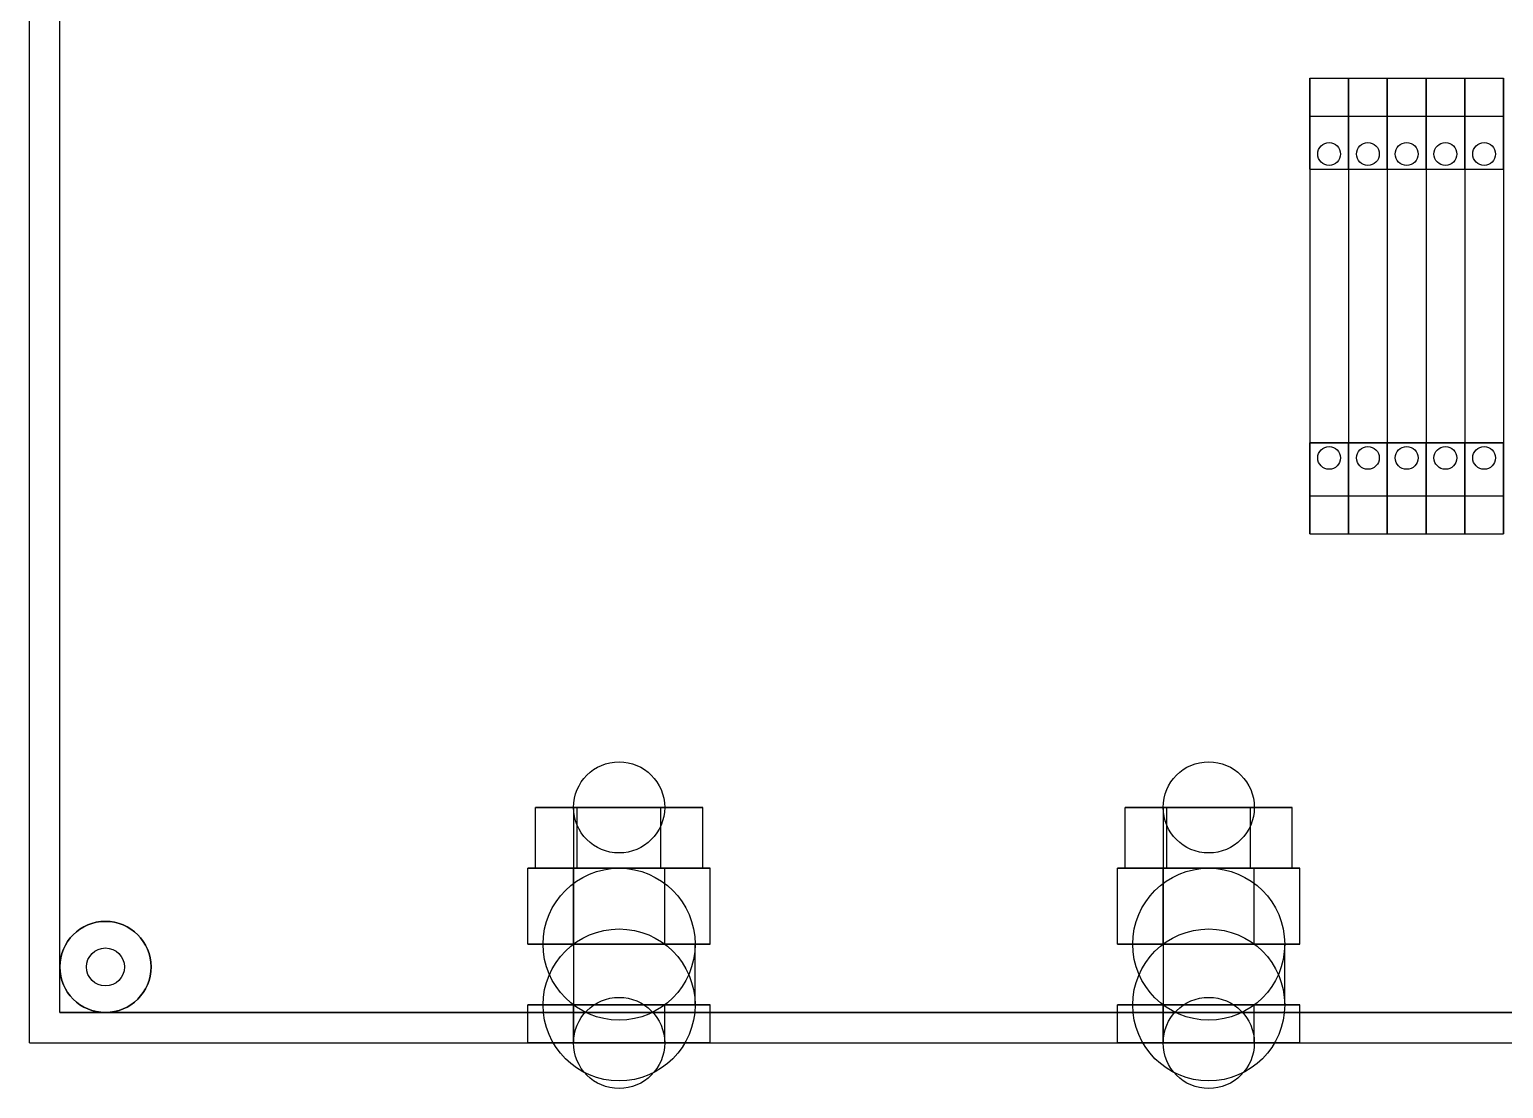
# Model space of a CAD drawing. Header units: millimetres. Extents: x -194 to 194, y -445 to 194.
# Drawn here: x -194 to 0, y -200 to -60.6 of the extents above; entities that cross this region are included whole.
import ezdxf

# ---------------------------------------------------------------- set-up
doc = ezdxf.new("R2010")
doc.units = ezdxf.units.MM

msp = doc.modelspace()

# ---------------------------------------------------------------- linework, layer by layer
for p, q in [((-194, -194, 108), (-194, 194, 108)), ((-194, -194, -108), (-194, 194, -108)), ((-194, -194, 108), (-194, 194, 108)), ((-194, -194, -108), (-194, 194, -108)), ((-190, -190, -104), (-190, 190, -104)), ((-190, -190, -104), (-190, 190, -104)), ((-190, -184, 108), (-190, 184, 108)), ((-190, -184, 108), (-190, 184, 108)), ((-25.5, -67, -68), (-25.5, -72, -68)), ((-25.5, -67, -93), (-25.5, -67, -68)), ((-25.5, -79, -93), (-25.5, -67, -93)), ((-25.5, -67, -68), (-20.4, -67, -68)), ((-25.5, -67, -68), (-25.5, -72, -68)), ((-25.5, -67, -93), (-20.4, -67, -93)), ((-25.5, -67, -93), (-25.5, -67, -68)), ((-25.5, -67, -68), (-20.4, -67, -68)), ((-25.5, -79, -93), (-25.5, -67, -93)), ((-25.5, -67, -93), (-20.4, -67, -93)), ((-20.4, -79, -93), (-20.4, -67, -93)), ((-20.4, -67, -93), (-20.4, -67, -68)), ((-20.4, -67, -68), (-20.4, -72, -68)), ((-20.4, -67, -68), (-20.4, -72, -68)), ((-20.4, -67, -93), (-20.4, -67, -68)), ((-20.4, -79, -93), (-20.4, -67, -93)), ((-20.4, -67, -68), (-20.4, -72, -68)), ((-20.4, -67, -93), (-20.4, -67, -68)), ((-20.4, -79, -93), (-20.4, -67, -93)), ((-20.4, -67, -68), (-15.3, -67, -68)), ((-20.4, -67, -68), (-20.4, -72, -68)), ((-20.4, -67, -93), (-15.3, -67, -93)), ((-20.4, -67, -93), (-20.4, -67, -68)), ((-20.4, -67, -68), (-15.3, -67, -68)), ((-20.4, -79, -93), (-20.4, -67, -93)), ((-20.4, -67, -93), (-15.3, -67, -93)), ((-15.3, -79, -93), (-15.3, -67, -93)), ((-15.3, -67, -93), (-15.3, -67, -68)), ((-15.3, -67, -68), (-15.3, -72, -68)), ((-15.3, -67, -68), (-15.3, -72, -68)), ((-15.3, -67, -93), (-15.3, -67, -68)), ((-15.3, -79, -93), (-15.3, -67, -93)), ((-15.3, -67, -68), (-15.3, -72, -68)), ((-15.3, -67, -93), (-15.3, -67, -68)), ((-15.3, -79, -93), (-15.3, -67, -93)), ((-15.3, -67, -68), (-10.2, -67, -68)), ((-15.3, -67, -68), (-15.3, -72, -68)), ((-15.3, -67, -93), (-10.2, -67, -93)), ((-15.3, -67, -93), (-15.3, -67, -68)), ((-15.3, -67, -68), (-10.2, -67, -68)), ((-15.3, -79, -93), (-15.3, -67, -93)), ((-15.3, -67, -93), (-10.2, -67, -93)), ((-10.2, -79, -93), (-10.2, -67, -93)), ((-10.2, -67, -93), (-10.2, -67, -68)), ((-10.2, -67, -68), (-10.2, -72, -68)), ((-10.2, -67, -68), (-10.2, -72, -68)), ((-10.2, -67, -93), (-10.2, -67, -68)), ((-10.2, -79, -93), (-10.2, -67, -93)), ((-10.2, -67, -68), (-10.2, -72, -68)), ((-10.2, -67, -93), (-10.2, -67, -68)), ((-10.2, -79, -93), (-10.2, -67, -93)), ((-10.2, -67, -68), (-5.1, -67, -68)), ((-10.2, -67, -68), (-10.2, -72, -68)), ((-10.2, -67, -93), (-5.1, -67, -93)), ((-10.2, -67, -93), (-10.2, -67, -68)), ((-10.2, -67, -68), (-5.1, -67, -68)), ((-10.2, -79, -93), (-10.2, -67, -93)), ((-10.2, -67, -93), (-5.1, -67, -93)), ((-5.1, -79, -93), (-5.1, -67, -93)), ((-5.1, -67, -93), (-5.1, -67, -68)), ((-5.1, -67, -68), (-5.1, -72, -68)), ((-5.1, -67, -68), (-5.1, -72, -68)), ((-5.1, -67, -93), (-5.1, -67, -68)), ((-5.1, -79, -93), (-5.1, -67, -93)), ((-5.1, -67, -68), (-5.1, -72, -68)), ((-5.1, -67, -93), (-5.1, -67, -68)), ((-5.1, -79, -93), (-5.1, -67, -93)), ((-5.1, -67, -68), (0, -67, -68)), ((-5.1, -67, -68), (-5.1, -72, -68)), ((-5.1, -67, -93), (0, -67, -93)), ((-5.1, -67, -93), (-5.1, -67, -68)), ((-5.1, -67, -68), (0, -67, -68)), ((-5.1, -79, -93), (-5.1, -67, -93)), ((-5.1, -67, -93), (0, -67, -93)), ((0, -79, -93), (0, -67, -93)), ((0, -67, -93), (0, -67, -68)), ((0, -67, -68), (0, -72, -68)), ((0, -67, -68), (0, -72, -68)), ((0, -67, -93), (0, -67, -68)), ((0, -79, -93), (0, -67, -93)), ((-25.5, -72, -46), (-25.5, -122, -46)), ((-25.5, -72, -68), (-25.5, -72, -46)), ((-25.5, -72, -46), (-20.4, -72, -46)), ((-25.5, -72, -46), (-25.5, -122, -46)), ((-25.5, -72, -68), (-20.4, -72, -68)), ((-25.5, -72, -68), (-25.5, -72, -46)), ((-25.5, -72, -46), (-20.4, -72, -46)), ((-25.5, -72, -68), (-20.4, -72, -68)), ((-20.4, -72, -68), (-20.4, -72, -46)), ((-20.4, -72, -46), (-20.4, -122, -46)), ((-20.4, -72, -46), (-20.4, -122, -46)), ((-20.4, -72, -68), (-20.4, -72, -46)), ((-20.4, -72, -46), (-20.4, -122, -46)), ((-20.4, -72, -68), (-20.4, -72, -46)), ((-20.4, -72, -46), (-15.3, -72, -46)), ((-20.4, -72, -46), (-20.4, -122, -46)), ((-20.4, -72, -68), (-15.3, -72, -68)), ((-20.4, -72, -68), (-20.4, -72, -46)), ((-20.4, -72, -46), (-15.3, -72, -46)), ((-20.4, -72, -68), (-15.3, -72, -68)), ((-15.3, -72, -68), (-15.3, -72, -46)), ((-15.3, -72, -46), (-15.3, -122, -46)), ((-15.3, -72, -46), (-15.3, -122, -46)), ((-15.3, -72, -68), (-15.3, -72, -46)), ((-15.3, -72, -46), (-15.3, -122, -46)), ((-15.3, -72, -68), (-15.3, -72, -46)), ((-15.3, -72, -46), (-10.2, -72, -46)), ((-15.3, -72, -46), (-15.3, -122, -46)), ((-15.3, -72, -68), (-10.2, -72, -68)), ((-15.3, -72, -68), (-15.3, -72, -46)), ((-15.3, -72, -46), (-10.2, -72, -46)), ((-15.3, -72, -68), (-10.2, -72, -68)), ((-10.2, -72, -68), (-10.2, -72, -46)), ((-10.2, -72, -46), (-10.2, -122, -46)), ((-10.2, -72, -46), (-10.2, -122, -46)), ((-10.2, -72, -68), (-10.2, -72, -46)), ((-10.2, -72, -46), (-10.2, -122, -46)), ((-10.2, -72, -68), (-10.2, -72, -46)), ((-10.2, -72, -46), (-5.1, -72, -46)), ((-10.2, -72, -46), (-10.2, -122, -46)), ((-10.2, -72, -68), (-5.1, -72, -68)), ((-10.2, -72, -68), (-10.2, -72, -46)), ((-10.2, -72, -46), (-5.1, -72, -46)), ((-10.2, -72, -68), (-5.1, -72, -68)), ((-5.1, -72, -68), (-5.1, -72, -46)), ((-5.1, -72, -46), (-5.1, -122, -46)), ((-5.1, -72, -46), (-5.1, -122, -46)), ((-5.1, -72, -68), (-5.1, -72, -46)), ((-5.1, -72, -46), (-5.1, -122, -46)), ((-5.1, -72, -68), (-5.1, -72, -46)), ((-5.1, -72, -46), (0, -72, -46)), ((-5.1, -72, -46), (-5.1, -122, -46)), ((-5.1, -72, -68), (0, -72, -68)), ((-5.1, -72, -68), (-5.1, -72, -46)), ((-5.1, -72, -46), (0, -72, -46)), ((-5.1, -72, -68), (0, -72, -68)), ((0, -72, -68), (0, -72, -46)), ((0, -72, -46), (0, -122, -46)), ((0, -72, -46), (0, -122, -46)), ((0, -72, -68), (0, -72, -46)), ((-21.45, -77, -46), (-21.45, -77, -56)), ((-21.45, -77, -46), (-21.45, -77, -56)), ((-16.35, -77, -46), (-16.35, -77, -56)), ((-16.35, -77, -46), (-16.35, -77, -56)), ((-11.25, -77, -46), (-11.25, -77, -56)), ((-11.25, -77, -46), (-11.25, -77, -56)), ((-6.15, -77, -46), (-6.15, -77, -56)), ((-6.15, -77, -46), (-6.15, -77, -56)), ((-1.05, -77, -46), (-1.05, -77, -56)), ((-1.05, -77, -46), (-1.05, -77, -56)), ((-25.5, -79, -93), (-25.5, -79, -88)), ((-25.5, -79, -88), (-25.5, -115, -88)), ((-25.5, -79, -93), (-20.4, -79, -93)), ((-25.5, -79, -93), (-25.5, -79, -88)), ((-25.5, -79, -93), (-20.4, -79, -93)), ((-25.5, -79, -88), (-20.4, -79, -88)), ((-25.5, -79, -88), (-20.4, -79, -88)), ((-25.5, -79, -88), (-25.5, -115, -88)), ((-20.4, -79, -88), (-20.4, -115, -88)), ((-20.4, -79, -93), (-20.4, -79, -88)), ((-20.4, -79, -93), (-20.4, -79, -88)), ((-20.4, -79, -88), (-20.4, -115, -88)), ((-20.4, -79, -93), (-20.4, -79, -88)), ((-20.4, -79, -88), (-20.4, -115, -88)), ((-20.4, -79, -93), (-15.3, -79, -93)), ((-20.4, -79, -93), (-20.4, -79, -88)), ((-20.4, -79, -93), (-15.3, -79, -93)), ((-20.4, -79, -88), (-15.3, -79, -88)), ((-20.4, -79, -88), (-15.3, -79, -88)), ((-20.4, -79, -88), (-20.4, -115, -88)), ((-15.3, -79, -88), (-15.3, -115, -88)), ((-15.3, -79, -93), (-15.3, -79, -88)), ((-15.3, -79, -93), (-15.3, -79, -88)), ((-15.3, -79, -88), (-15.3, -115, -88)), ((-15.3, -79, -93), (-15.3, -79, -88)), ((-15.3, -79, -88), (-15.3, -115, -88)), ((-15.3, -79, -93), (-10.2, -79, -93)), ((-15.3, -79, -93), (-15.3, -79, -88)), ((-15.3, -79, -93), (-10.2, -79, -93)), ((-15.3, -79, -88), (-10.2, -79, -88)), ((-15.3, -79, -88), (-10.2, -79, -88)), ((-15.3, -79, -88), (-15.3, -115, -88)), ((-10.2, -79, -88), (-10.2, -115, -88)), ((-10.2, -79, -93), (-10.2, -79, -88)), ((-10.2, -79, -93), (-10.2, -79, -88)), ((-10.2, -79, -88), (-10.2, -115, -88)), ((-10.2, -79, -93), (-10.2, -79, -88)), ((-10.2, -79, -88), (-10.2, -115, -88)), ((-10.2, -79, -93), (-5.1, -79, -93)), ((-10.2, -79, -93), (-10.2, -79, -88)), ((-10.2, -79, -93), (-5.1, -79, -93)), ((-10.2, -79, -88), (-5.1, -79, -88)), ((-10.2, -79, -88), (-5.1, -79, -88)), ((-10.2, -79, -88), (-10.2, -115, -88)), ((-5.1, -79, -88), (-5.1, -115, -88)), ((-5.1, -79, -93), (-5.1, -79, -88)), ((-5.1, -79, -93), (-5.1, -79, -88)), ((-5.1, -79, -88), (-5.1, -115, -88)), ((-5.1, -79, -93), (-5.1, -79, -88)), ((-5.1, -79, -88), (-5.1, -115, -88)), ((-5.1, -79, -93), (0, -79, -93)), ((-5.1, -79, -93), (-5.1, -79, -88)), ((-5.1, -79, -93), (0, -79, -93)), ((-5.1, -79, -88), (0, -79, -88)), ((-5.1, -79, -88), (0, -79, -88)), ((-5.1, -79, -88), (-5.1, -115, -88)), ((0, -79, -88), (0, -115, -88)), ((0, -79, -93), (0, -79, -88)), ((0, -79, -93), (0, -79, -88)), ((0, -79, -88), (0, -115, -88)), ((-25.5, -127, -93), (-25.5, -115, -93)), ((-20.4, -115, -93), (-25.5, -115, -93)), ((-25.5, -115, -88), (-25.5, -115, -93)), ((-25.5, -127, -93), (-25.5, -115, -93)), ((-25.5, -115, -88), (-25.5, -115, -93)), ((-25.5, -115, -88), (-20.4, -115, -88)), ((-20.4, -115, -93), (-25.5, -115, -93)), ((-25.5, -115, -88), (-20.4, -115, -88)), ((-20.4, -127, -93), (-20.4, -115, -93)), ((-20.4, -115, -88), (-20.4, -115, -93)), ((-20.4, -127, -93), (-20.4, -115, -93)), ((-20.4, -115, -88), (-20.4, -115, -93)), ((-20.4, -127, -93), (-20.4, -115, -93)), ((-15.3, -115, -93), (-20.4, -115, -93)), ((-20.4, -115, -88), (-20.4, -115, -93)), ((-20.4, -127, -93), (-20.4, -115, -93)), ((-20.4, -115, -88), (-20.4, -115, -93)), ((-20.4, -115, -88), (-15.3, -115, -88)), ((-15.3, -115, -93), (-20.4, -115, -93)), ((-20.4, -115, -88), (-15.3, -115, -88)), ((-15.3, -127, -93), (-15.3, -115, -93)), ((-15.3, -115, -88), (-15.3, -115, -93)), ((-15.3, -127, -93), (-15.3, -115, -93)), ((-15.3, -115, -88), (-15.3, -115, -93)), ((-15.3, -127, -93), (-15.3, -115, -93)), ((-10.2, -115, -93), (-15.3, -115, -93)), ((-15.3, -115, -88), (-15.3, -115, -93)), ((-15.3, -127, -93), (-15.3, -115, -93)), ((-15.3, -115, -88), (-15.3, -115, -93)), ((-15.3, -115, -88), (-10.2, -115, -88)), ((-10.2, -115, -93), (-15.3, -115, -93)), ((-15.3, -115, -88), (-10.2, -115, -88)), ((-10.2, -127, -93), (-10.2, -115, -93)), ((-10.2, -115, -88), (-10.2, -115, -93)), ((-10.2, -127, -93), (-10.2, -115, -93)), ((-10.2, -115, -88), (-10.2, -115, -93)), ((-10.2, -127, -93), (-10.2, -115, -93)), ((-5.1, -115, -93), (-10.2, -115, -93)), ((-10.2, -115, -88), (-10.2, -115, -93)), ((-10.2, -127, -93), (-10.2, -115, -93)), ((-10.2, -115, -88), (-10.2, -115, -93)), ((-10.2, -115, -88), (-5.1, -115, -88)), ((-5.1, -115, -93), (-10.2, -115, -93)), ((-10.2, -115, -88), (-5.1, -115, -88)), ((-5.1, -127, -93), (-5.1, -115, -93)), ((-5.1, -115, -88), (-5.1, -115, -93)), ((-5.1, -127, -93), (-5.1, -115, -93)), ((-5.1, -115, -88), (-5.1, -115, -93)), ((-5.1, -127, -93), (-5.1, -115, -93)), ((0, -115, -93), (-5.1, -115, -93)), ((-5.1, -115, -88), (-5.1, -115, -93)), ((-5.1, -127, -93), (-5.1, -115, -93)), ((-5.1, -115, -88), (-5.1, -115, -93)), ((-5.1, -115, -88), (0, -115, -88)), ((0, -115, -93), (-5.1, -115, -93)), ((-5.1, -115, -88), (0, -115, -88)), ((0, -127, -93), (0, -115, -93)), ((0, -115, -88), (0, -115, -93)), ((0, -127, -93), (0, -115, -93)), ((0, -115, -88), (0, -115, -93)), ((-21.45, -117, -46), (-21.45, -117, -56)), ((-21.45, -117, -46), (-21.45, -117, -56)), ((-16.35, -117, -46), (-16.35, -117, -56)), ((-16.35, -117, -46), (-16.35, -117, -56)), ((-11.25, -117, -46), (-11.25, -117, -56)), ((-11.25, -117, -46), (-11.25, -117, -56)), ((-6.15, -117, -46), (-6.15, -117, -56)), ((-6.15, -117, -46), (-6.15, -117, -56)), ((-1.05, -117, -46), (-1.05, -117, -56)), ((-1.05, -117, -46), (-1.05, -117, -56)), ((-25.5, -122, -68), (-25.5, -127, -68)), ((-25.5, -122, -46), (-25.5, -122, -68)), ((-25.5, -122, -68), (-20.4, -122, -68)), ((-25.5, -122, -68), (-25.5, -127, -68)), ((-25.5, -122, -46), (-20.4, -122, -46)), ((-25.5, -122, -46), (-25.5, -122, -68)), ((-25.5, -122, -68), (-20.4, -122, -68)), ((-25.5, -122, -46), (-20.4, -122, -46)), ((-20.4, -122, -46), (-20.4, -122, -68)), ((-20.4, -122, -68), (-20.4, -127, -68)), ((-20.4, -122, -68), (-20.4, -127, -68)), ((-20.4, -122, -46), (-20.4, -122, -68)), ((-20.4, -122, -68), (-20.4, -127, -68)), ((-20.4, -122, -46), (-20.4, -122, -68)), ((-20.4, -122, -68), (-15.3, -122, -68)), ((-20.4, -122, -68), (-20.4, -127, -68)), ((-20.4, -122, -46), (-15.3, -122, -46)), ((-20.4, -122, -46), (-20.4, -122, -68)), ((-20.4, -122, -68), (-15.3, -122, -68)), ((-20.4, -122, -46), (-15.3, -122, -46)), ((-15.3, -122, -46), (-15.3, -122, -68)), ((-15.3, -122, -68), (-15.3, -127, -68)), ((-15.3, -122, -68), (-15.3, -127, -68)), ((-15.3, -122, -46), (-15.3, -122, -68)), ((-15.3, -122, -68), (-15.3, -127, -68)), ((-15.3, -122, -46), (-15.3, -122, -68)), ((-15.3, -122, -68), (-10.2, -122, -68)), ((-15.3, -122, -68), (-15.3, -127, -68)), ((-15.3, -122, -46), (-10.2, -122, -46)), ((-15.3, -122, -46), (-15.3, -122, -68)), ((-15.3, -122, -68), (-10.2, -122, -68)), ((-15.3, -122, -46), (-10.2, -122, -46)), ((-10.2, -122, -46), (-10.2, -122, -68)), ((-10.2, -122, -68), (-10.2, -127, -68)), ((-10.2, -122, -68), (-10.2, -127, -68)), ((-10.2, -122, -46), (-10.2, -122, -68)), ((-10.2, -122, -68), (-10.2, -127, -68)), ((-10.2, -122, -46), (-10.2, -122, -68)), ((-10.2, -122, -68), (-5.1, -122, -68)), ((-10.2, -122, -68), (-10.2, -127, -68)), ((-10.2, -122, -46), (-5.1, -122, -46)), ((-10.2, -122, -46), (-10.2, -122, -68)), ((-10.2, -122, -68), (-5.1, -122, -68)), ((-10.2, -122, -46), (-5.1, -122, -46)), ((-5.1, -122, -46), (-5.1, -122, -68)), ((-5.1, -122, -68), (-5.1, -127, -68)), ((-5.1, -122, -68), (-5.1, -127, -68)), ((-5.1, -122, -46), (-5.1, -122, -68)), ((-5.1, -122, -68), (-5.1, -127, -68)), ((-5.1, -122, -46), (-5.1, -122, -68)), ((-5.1, -122, -68), (0, -122, -68)), ((-5.1, -122, -68), (-5.1, -127, -68)), ((-5.1, -122, -46), (0, -122, -46)), ((-5.1, -122, -46), (-5.1, -122, -68)), ((-5.1, -122, -68), (0, -122, -68)), ((-5.1, -122, -46), (0, -122, -46)), ((0, -122, -46), (0, -122, -68)), ((0, -122, -68), (0, -127, -68)), ((0, -122, -68), (0, -127, -68)), ((0, -122, -46), (0, -122, -68)), ((-25.5, -127, -93), (-20.4, -127, -93)), ((-25.5, -127, -68), (-25.5, -127, -93)), ((-25.5, -127, -68), (-20.4, -127, -68)), ((-25.5, -127, -68), (-25.5, -127, -93)), ((-25.5, -127, -93), (-20.4, -127, -93)), ((-25.5, -127, -68), (-20.4, -127, -68)), ((-20.4, -127, -68), (-20.4, -127, -93)), ((-20.4, -127, -68), (-20.4, -127, -93)), ((-20.4, -127, -93), (-15.3, -127, -93)), ((-20.4, -127, -68), (-20.4, -127, -93)), ((-20.4, -127, -68), (-15.3, -127, -68)), ((-20.4, -127, -68), (-20.4, -127, -93)), ((-20.4, -127, -93), (-15.3, -127, -93)), ((-20.4, -127, -68), (-15.3, -127, -68)), ((-15.3, -127, -68), (-15.3, -127, -93)), ((-15.3, -127, -68), (-15.3, -127, -93)), ((-15.3, -127, -93), (-10.2, -127, -93)), ((-15.3, -127, -68), (-15.3, -127, -93)), ((-15.3, -127, -68), (-10.2, -127, -68)), ((-15.3, -127, -68), (-15.3, -127, -93)), ((-15.3, -127, -93), (-10.2, -127, -93)), ((-15.3, -127, -68), (-10.2, -127, -68)), ((-10.2, -127, -68), (-10.2, -127, -93)), ((-10.2, -127, -68), (-10.2, -127, -93)), ((-10.2, -127, -93), (-5.1, -127, -93)), ((-10.2, -127, -68), (-10.2, -127, -93)), ((-10.2, -127, -68), (-5.1, -127, -68)), ((-10.2, -127, -68), (-10.2, -127, -93)), ((-10.2, -127, -93), (-5.1, -127, -93)), ((-10.2, -127, -68), (-5.1, -127, -68)), ((-5.1, -127, -68), (-5.1, -127, -93)), ((-5.1, -127, -68), (-5.1, -127, -93)), ((-5.1, -127, -93), (0, -127, -93)), ((-5.1, -127, -68), (-5.1, -127, -93)), ((-5.1, -127, -68), (0, -127, -68)), ((-5.1, -127, -68), (-5.1, -127, -93)), ((-5.1, -127, -93), (0, -127, -93)), ((-5.1, -127, -68), (0, -127, -68)), ((0, -127, -68), (0, -127, -93)), ((0, -127, -68), (0, -127, -93)), ((-127.4, -171), (-127.4, -163)), ((-121.9, -163, -9.53), (-127.4, -163)), ((-127.4, -171), (-127.4, -163)), ((-127.4, -163), (-121.9, -163, 9.53)), ((-121.9, -163, -9.53), (-127.4, -163)), ((-127.4, -163), (-121.9, -163, 9.53)), ((-122.4, -163), (-122.4, -194)), ((-122.4, -163), (-122.4, -194)), ((-121.9, -171, -9.53), (-121.9, -163, -9.53)), ((-110.9, -163, -9.53), (-121.9, -163, -9.53)), ((-121.9, -171, -9.53), (-121.9, -163, -9.53)), ((-121.9, -171, 9.53), (-121.9, -163, 9.53)), ((-121.9, -171, 9.53), (-121.9, -163, 9.53)), ((-121.9, -163, 9.53), (-110.9, -163, 9.53)), ((-110.9, -163, -9.53), (-121.9, -163, -9.53)), ((-121.9, -163, 9.53), (-110.9, -163, 9.53)), ((-110.9, -171, -9.53), (-110.9, -163, -9.53)), ((-105.4, -163), (-110.9, -163, -9.53)), ((-110.9, -171, -9.53), (-110.9, -163, -9.53)), ((-110.9, -171, 9.53), (-110.9, -163, 9.53)), ((-110.9, -171, 9.53), (-110.9, -163, 9.53)), ((-110.9, -163, 9.53), (-105.4, -163)), ((-105.4, -163), (-110.9, -163, -9.53)), ((-110.9, -163, 9.53), (-105.4, -163)), ((-105.4, -171), (-105.4, -163)), ((-105.4, -171), (-105.4, -163)), ((-49.8, -171), (-49.8, -163)), ((-44.3, -163, -9.53), (-49.8, -163)), ((-49.8, -171), (-49.8, -163)), ((-49.8, -163), (-44.3, -163, 9.53)), ((-44.3, -163, -9.53), (-49.8, -163)), ((-49.8, -163), (-44.3, -163, 9.53)), ((-44.8, -163), (-44.8, -194)), ((-44.8, -163), (-44.8, -194)), ((-44.3, -171, -9.53), (-44.3, -163, -9.53)), ((-33.3, -163, -9.53), (-44.3, -163, -9.53)), ((-44.3, -171, -9.53), (-44.3, -163, -9.53)), ((-44.3, -171, 9.53), (-44.3, -163, 9.53)), ((-44.3, -171, 9.53), (-44.3, -163, 9.53)), ((-44.3, -163, 9.53), (-33.3, -163, 9.53)), ((-33.3, -163, -9.53), (-44.3, -163, -9.53)), ((-44.3, -163, 9.53), (-33.3, -163, 9.53)), ((-33.3, -171, -9.53), (-33.3, -163, -9.53)), ((-27.8, -163), (-33.3, -163, -9.53)), ((-33.3, -171, -9.53), (-33.3, -163, -9.53)), ((-33.3, -171, 9.53), (-33.3, -163, 9.53)), ((-33.3, -171, 9.53), (-33.3, -163, 9.53)), ((-33.3, -163, 9.53), (-27.8, -163)), ((-27.8, -163), (-33.3, -163, -9.53)), ((-33.3, -163, 9.53), (-27.8, -163)), ((-27.8, -171), (-27.8, -163)), ((-27.8, -171), (-27.8, -163)), ((-122.4, -171, -10.39), (-128.4, -171)), ((-128.4, -171), (-122.4, -171, 10.39)), ((-128.4, -181), (-128.4, -171)), ((-122.4, -171, -10.39), (-128.4, -171)), ((-128.4, -181), (-128.4, -171)), ((-128.4, -171), (-122.4, -171, 10.39)), ((-127.4, -171), (-121.9, -171, 9.53)), ((-121.9, -171, -9.53), (-127.4, -171)), ((-121.9, -171, -9.53), (-127.4, -171)), ((-127.4, -171), (-121.9, -171, 9.53)), ((-122.4, -181, -10.39), (-122.4, -171, -10.39)), ((-110.4, -171, -10.39), (-122.4, -171, -10.39)), ((-110.4, -171, -10.39), (-122.4, -171, -10.39)), ((-122.4, -171, 10.39), (-110.4, -171, 10.39)), ((-122.4, -181, 10.39), (-122.4, -171, 10.39)), ((-122.4, -171, 10.39), (-110.4, -171, 10.39)), ((-122.4, -181, -10.39), (-122.4, -171, -10.39)), ((-122.4, -181, 10.39), (-122.4, -171, 10.39)), ((-121.9, -171, 9.53), (-110.9, -171, 9.53)), ((-110.9, -171, -9.53), (-121.9, -171, -9.53)), ((-110.9, -171, -9.53), (-121.9, -171, -9.53)), ((-121.9, -171, 9.53), (-110.9, -171, 9.53)), ((-105.4, -171), (-110.9, -171, -9.53)), ((-110.9, -171, 9.53), (-105.4, -171)), ((-105.4, -171), (-110.9, -171, -9.53)), ((-110.9, -171, 9.53), (-105.4, -171)), ((-110.4, -181, -10.39), (-110.4, -171, -10.39)), ((-104.4, -171), (-110.4, -171, -10.39)), ((-110.4, -181, 10.39), (-110.4, -171, 10.39)), ((-110.4, -171, 10.39), (-104.4, -171)), ((-110.4, -181, -10.39), (-110.4, -171, -10.39)), ((-104.4, -171), (-110.4, -171, -10.39)), ((-110.4, -171, 10.39), (-104.4, -171)), ((-110.4, -181, 10.39), (-110.4, -171, 10.39)), ((-104.4, -181), (-104.4, -171)), ((-104.4, -181), (-104.4, -171)), ((-44.8, -171, -10.39), (-50.8, -171)), ((-50.8, -171), (-44.8, -171, 10.39)), ((-50.8, -181), (-50.8, -171)), ((-44.8, -171, -10.39), (-50.8, -171)), ((-50.8, -181), (-50.8, -171)), ((-50.8, -171), (-44.8, -171, 10.39)), ((-49.8, -171), (-44.3, -171, 9.53)), ((-44.3, -171, -9.53), (-49.8, -171)), ((-44.3, -171, -9.53), (-49.8, -171)), ((-49.8, -171), (-44.3, -171, 9.53)), ((-44.8, -181, -10.39), (-44.8, -171, -10.39)), ((-32.8, -171, -10.39), (-44.8, -171, -10.39)), ((-32.8, -171, -10.39), (-44.8, -171, -10.39)), ((-44.8, -171, 10.39), (-32.8, -171, 10.39)), ((-44.8, -181, 10.39), (-44.8, -171, 10.39)), ((-44.8, -171, 10.39), (-32.8, -171, 10.39)), ((-44.8, -181, -10.39), (-44.8, -171, -10.39)), ((-44.8, -181, 10.39), (-44.8, -171, 10.39)), ((-44.3, -171, 9.53), (-33.3, -171, 9.53)), ((-33.3, -171, -9.53), (-44.3, -171, -9.53)), ((-33.3, -171, -9.53), (-44.3, -171, -9.53)), ((-44.3, -171, 9.53), (-33.3, -171, 9.53)), ((-27.8, -171), (-33.3, -171, -9.53)), ((-33.3, -171, 9.53), (-27.8, -171)), ((-27.8, -171), (-33.3, -171, -9.53)), ((-33.3, -171, 9.53), (-27.8, -171)), ((-32.8, -181, -10.39), (-32.8, -171, -10.39)), ((-26.8, -171), (-32.8, -171, -10.39)), ((-32.8, -181, 10.39), (-32.8, -171, 10.39)), ((-32.8, -171, 10.39), (-26.8, -171)), ((-32.8, -181, -10.39), (-32.8, -171, -10.39)), ((-26.8, -171), (-32.8, -171, -10.39)), ((-32.8, -171, 10.39), (-26.8, -171)), ((-32.8, -181, 10.39), (-32.8, -171, 10.39)), ((-26.8, -181), (-26.8, -171)), ((-26.8, -181), (-26.8, -171)), ((-128.4, -181), (-122.4, -181, 10.39)), ((-122.4, -181, -10.39), (-128.4, -181)), ((-122.4, -181, -10.39), (-128.4, -181)), ((-128.4, -181), (-122.4, -181, 10.39)), ((-110.4, -181, -10.39), (-122.4, -181, -10.39)), ((-122.4, -181, 10.39), (-110.4, -181, 10.39)), ((-110.4, -181, -10.39), (-122.4, -181, -10.39)), ((-122.4, -181, 10.39), (-110.4, -181, 10.39)), ((-104.4, -181), (-110.4, -181, -10.39)), ((-110.4, -181, 10.39), (-104.4, -181)), ((-104.4, -181), (-110.4, -181, -10.39)), ((-110.4, -181, 10.39), (-104.4, -181)), ((-106.4, -189), (-106.4, -181)), ((-106.4, -189), (-106.4, -181)), ((-50.8, -181), (-44.8, -181, 10.39)), ((-44.8, -181, -10.39), (-50.8, -181)), ((-44.8, -181, -10.39), (-50.8, -181)), ((-50.8, -181), (-44.8, -181, 10.39)), ((-32.8, -181, -10.39), (-44.8, -181, -10.39)), ((-44.8, -181, 10.39), (-32.8, -181, 10.39)), ((-32.8, -181, -10.39), (-44.8, -181, -10.39)), ((-44.8, -181, 10.39), (-32.8, -181, 10.39)), ((-26.8, -181), (-32.8, -181, -10.39)), ((-32.8, -181, 10.39), (-26.8, -181)), ((-26.8, -181), (-32.8, -181, -10.39)), ((-32.8, -181, 10.39), (-26.8, -181)), ((-28.8, -189), (-28.8, -181)), ((-28.8, -189), (-28.8, -181)), ((-190, -190, 108), (-190, -184, 108)), ((-190, -190, 108), (-190, -184, 108)), ((-181.5, -184, 4), (-181.5, -184, 200)), ((-181.5, -184, 4), (-181.5, -184, 200)), ((-178, -184, 4), (-178, -184, 200)), ((-178, -184, 4), (-178, -184, 200)), ((-184, -190, 108), (-190, -190, 108)), ((-190, -190, -104), (190, -190, -104)), ((-190, -190, -104), (-190, -190, 108)), ((-184, -190, 108), (-190, -190, 108)), ((-190, -190, -104), (-190, -190, 108)), ((-190, -190, -104), (190, -190, -104)), ((184, -190, 108), (-184, -190, 108)), ((184, -190, 108), (-184, -190, 108)), ((-122.4, -189, -10.39), (-128.4, -189)), ((-128.4, -189), (-122.4, -189, 10.39)), ((-128.4, -194), (-128.4, -189)), ((-122.4, -189, -10.39), (-128.4, -189)), ((-128.4, -194), (-128.4, -189)), ((-128.4, -189), (-122.4, -189, 10.39)), ((-110.4, -189, -10.39), (-122.4, -189, -10.39)), ((-122.4, -189, 10.39), (-110.4, -189, 10.39)), ((-122.4, -194, -10.39), (-122.4, -189, -10.39)), ((-110.4, -189, -10.39), (-122.4, -189, -10.39)), ((-122.4, -194, 10.39), (-122.4, -189, 10.39)), ((-122.4, -189, 10.39), (-110.4, -189, 10.39)), ((-122.4, -194, -10.39), (-122.4, -189, -10.39)), ((-122.4, -194, 10.39), (-122.4, -189, 10.39)), ((-104.4, -189), (-110.4, -189, -10.39)), ((-110.4, -189, 10.39), (-104.4, -189)), ((-110.4, -194, -10.39), (-110.4, -189, -10.39)), ((-104.4, -189), (-110.4, -189, -10.39)), ((-110.4, -194, 10.39), (-110.4, -189, 10.39)), ((-110.4, -189, 10.39), (-104.4, -189)), ((-110.4, -194, -10.39), (-110.4, -189, -10.39)), ((-110.4, -194, 10.39), (-110.4, -189, 10.39)), ((-104.4, -194), (-104.4, -189)), ((-104.4, -194), (-104.4, -189)), ((-44.8, -189, -10.39), (-50.8, -189)), ((-50.8, -189), (-44.8, -189, 10.39)), ((-50.8, -194), (-50.8, -189)), ((-44.8, -189, -10.39), (-50.8, -189)), ((-50.8, -194), (-50.8, -189)), ((-50.8, -189), (-44.8, -189, 10.39)), ((-32.8, -189, -10.39), (-44.8, -189, -10.39)), ((-44.8, -189, 10.39), (-32.8, -189, 10.39)), ((-44.8, -194, -10.39), (-44.8, -189, -10.39)), ((-32.8, -189, -10.39), (-44.8, -189, -10.39)), ((-44.8, -194, 10.39), (-44.8, -189, 10.39)), ((-44.8, -189, 10.39), (-32.8, -189, 10.39)), ((-44.8, -194, -10.39), (-44.8, -189, -10.39)), ((-44.8, -194, 10.39), (-44.8, -189, 10.39)), ((-26.8, -189), (-32.8, -189, -10.39)), ((-32.8, -189, 10.39), (-26.8, -189)), ((-32.8, -194, -10.39), (-32.8, -189, -10.39)), ((-26.8, -189), (-32.8, -189, -10.39)), ((-32.8, -194, 10.39), (-32.8, -189, 10.39)), ((-32.8, -189, 10.39), (-26.8, -189)), ((-32.8, -194, -10.39), (-32.8, -189, -10.39)), ((-32.8, -194, 10.39), (-32.8, -189, 10.39)), ((-26.8, -194), (-26.8, -189)), ((-26.8, -194), (-26.8, -189)), ((-194, -194, -108), (-194, -194, 108)), ((-194, -194, -108), (194, -194, -108)), ((-194, -194, 108), (194, -194, 108)), ((-194, -194, -108), (-194, -194, 108)), ((-194, -194, 108), (194, -194, 108)), ((-194, -194, -108), (194, -194, -108)), ((-122.4, -194, -10.39), (-128.4, -194)), ((-128.4, -194), (-122.4, -194, 10.39)), ((-128.4, -194), (-122.4, -194, 10.39)), ((-122.4, -194, -10.39), (-128.4, -194)), ((-110.4, -194, -10.39), (-122.4, -194, -10.39)), ((-122.4, -194, 10.39), (-110.4, -194, 10.39)), ((-122.4, -194, 10.39), (-110.4, -194, 10.39)), ((-110.4, -194, -10.39), (-122.4, -194, -10.39)), ((-104.4, -194), (-110.4, -194, -10.39)), ((-110.4, -194, 10.39), (-104.4, -194)), ((-104.4, -194), (-110.4, -194, -10.39)), ((-110.4, -194, 10.39), (-104.4, -194)), ((-44.8, -194, -10.39), (-50.8, -194)), ((-50.8, -194), (-44.8, -194, 10.39)), ((-50.8, -194), (-44.8, -194, 10.39)), ((-44.8, -194, -10.39), (-50.8, -194)), ((-32.8, -194, -10.39), (-44.8, -194, -10.39)), ((-44.8, -194, 10.39), (-32.8, -194, 10.39)), ((-44.8, -194, 10.39), (-32.8, -194, 10.39)), ((-32.8, -194, -10.39), (-44.8, -194, -10.39)), ((-26.8, -194), (-32.8, -194, -10.39)), ((-32.8, -194, 10.39), (-26.8, -194)), ((-26.8, -194), (-32.8, -194, -10.39)), ((-32.8, -194, 10.39), (-26.8, -194))]:
    msp.add_line(p, q)
for centre, radius in [((-22.95, -77, -46), 1.5), ((-22.95, -77, -46), 1.5), ((-22.95, -77, -56), 1.5), ((-22.95, -77, -56), 1.5), ((-17.85, -77, -46), 1.5), ((-17.85, -77, -46), 1.5), ((-17.85, -77, -56), 1.5), ((-17.85, -77, -56), 1.5), ((-12.75, -77, -46), 1.5), ((-12.75, -77, -46), 1.5), ((-12.75, -77, -56), 1.5), ((-12.75, -77, -56), 1.5), ((-7.65, -77, -46), 1.5), ((-7.65, -77, -46), 1.5), ((-7.65, -77, -56), 1.5), ((-7.65, -77, -56), 1.5), ((-2.55, -77, -46), 1.5), ((-2.55, -77, -46), 1.5), ((-2.55, -77, -56), 1.5), ((-2.55, -77, -56), 1.5), ((-22.95, -117, -46), 1.5), ((-22.95, -117, -46), 1.5), ((-22.95, -117, -56), 1.5), ((-22.95, -117, -56), 1.5), ((-17.85, -117, -46), 1.5), ((-17.85, -117, -46), 1.5), ((-17.85, -117, -56), 1.5), ((-17.85, -117, -56), 1.5), ((-12.75, -117, -46), 1.5), ((-12.75, -117, -46), 1.5), ((-12.75, -117, -56), 1.5), ((-12.75, -117, -56), 1.5), ((-7.65, -117, -46), 1.5), ((-7.65, -117, -46), 1.5), ((-7.65, -117, -56), 1.5), ((-7.65, -117, -56), 1.5), ((-2.55, -117, -46), 1.5), ((-2.55, -117, -46), 1.5), ((-2.55, -117, -56), 1.5), ((-2.55, -117, -56), 1.5), ((-116.4, -163), 6), ((-116.4, -163), 6), ((-38.8, -163), 6), ((-38.8, -163), 6), ((-116.4, -181), 10), ((-116.4, -181), 10), ((-38.8, -181), 10), ((-38.8, -181), 10), ((-184, -184, 200), 6), ((-184, -184, 200), 6), ((-116.4, -189), 10), ((-116.4, -189), 10), ((-38.8, -189), 10), ((-38.8, -189), 10), ((-184, -184, 4), 2.5), ((-184, -184, 200), 2.5), ((-184, -184, 4), 2.5), ((-184, -184, 200), 2.5), ((-116.4, -194), 6), ((-116.4, -194), 6), ((-38.8, -194), 6), ((-38.8, -194), 6)]:
    msp.add_circle(centre, radius)
for start, end in [(0, 180), (0, 180), (180, 270), (180, 270), (270, 360), (270, 360)]:
    msp.add_arc((-184, -184, 4), 6, start, end)

doc.saveas('drawing.dxf')
